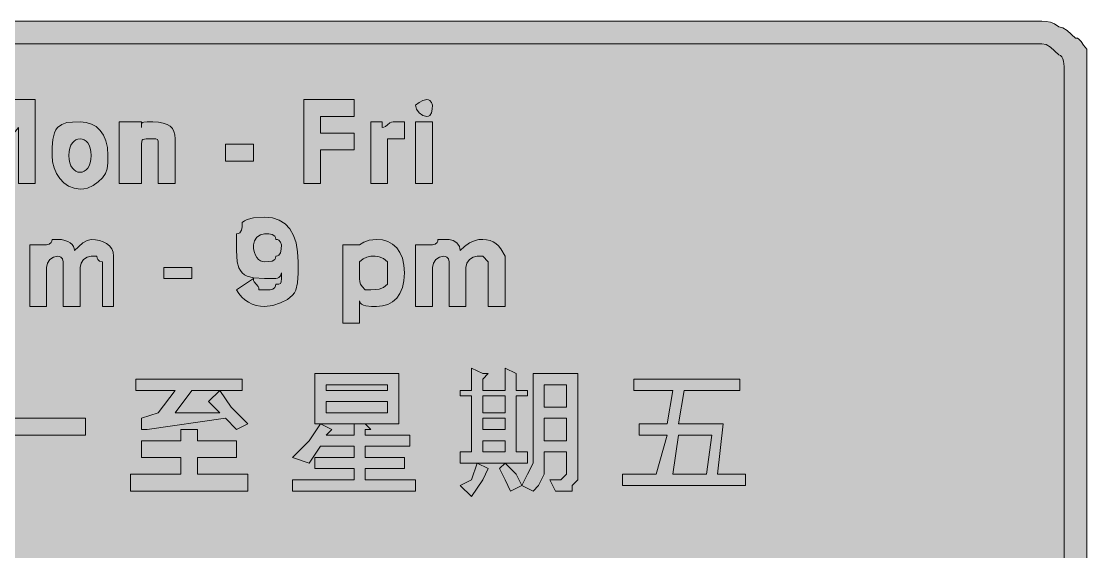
# Model space of a CAD drawing. Header units: metres. Extents: x 91 to 477, y 6 to 264.
# Drawn here: x 248.5 to 477.1, y 150.4 to 264.2 of the extents above; entities that cross this region are included whole.
import ezdxf

# ---------------------------------------------------------------- set-up
doc = ezdxf.new("R2010")
doc.units = ezdxf.units.M
doc.layers.add('FILL_BLACK_000000', color=7, linetype='Continuous', true_color=0x000000)
doc.layers.add('FILL_WHITE_FFFFFF', color=7, linetype='Continuous', true_color=0xffffff)

msp = doc.modelspace()

# ---------------------------------------------------------------- hatches: boundary and pattern name
at = {"layer": 'FILL_BLACK_000000', "true_color": 0x000000}
h = msp.add_hatch(color=7, dxfattribs=at)
h.dxf.hatch_style = 1
h.paths.add_polyline_path([(468.39, 264.22), (469.29, 264.09), (470.19, 263.73), (471.09, 263.04), (471.99, 262.83), (472.89, 262.29), (474.69, 260.64), (475.09, 260.59), (475.4, 260.43), (475.89, 259.89), (476.38, 259.12), (477.09, 258.24), (477.09, 253.44), (477.09, 17.04), (477.05, 15.24), (476.79, 13.44), (476.5, 12.54), (476.08, 11.64), (475.48, 10.74), (474.69, 9.84), (472.89, 8.19), (471.99, 7.65), (471.09, 7.44), (470.19, 6.75), (469.29, 6.39), (468.39, 6.26), (467.49, 6.24), (101.49, 6.24), (100.59, 6.3), (99.69, 6.46), (98.79, 6.75), (97.89, 7.14), (96.09, 8.26), (94.29, 9.84), (92.64, 11.64), (92.1, 12.54), (91.89, 13.44), (91.2, 14.34), (90.84, 15.24), (90.71, 16.14), (90.69, 17.04), (90.69, 253.44), (90.75, 254.39), (90.91, 255.41), (91.2, 256.46), (91.59, 257.49), (92.1, 258.47), (92.71, 259.35), (93.45, 260.08), (94.29, 260.64), (96.09, 262.29), (96.99, 262.83), (97.89, 263.04), (98.79, 263.73), (99.69, 264.09), (100.59, 264.22), (101.49, 264.24), (467.49, 264.24), (468.39, 264.22)])
h.paths.add_polyline_path([(99.69, 258.69), (97.89, 257.04), (97.49, 256.93), (97.2, 256.65), (96.98, 256.22), (96.84, 255.69), (96.71, 254.51), (96.69, 253.44), (96.69, 17.04), (96.71, 16.14), (96.84, 15.24), (97.2, 14.34), (97.89, 13.44), (98.79, 12.75), (99.69, 12.39), (100.59, 12.26), (101.49, 12.24), (467.49, 12.24), (468.69, 12.24), (469.4, 12.26), (469.89, 12.39), (470.38, 12.75), (471.09, 13.44), (471.78, 14.34), (472.14, 15.24), (472.27, 16.14), (472.29, 17.04), (472.29, 253.44), (472.27, 254.51), (472.14, 255.69), (472, 256.22), (471.78, 256.65), (471.49, 256.93), (471.09, 257.04), (469.29, 258.69), (468.39, 259.23), (467.49, 259.44), (101.49, 259.44), (100.59, 259.23), (99.69, 258.69)], flags=16)
h = msp.add_hatch(color=7, dxfattribs=at)
h.dxf.hatch_style = 1
h.paths.add_polyline_path([(235.89, 241.44), (235.89, 229.44), (232.29, 229.44), (232.29, 247.44), (237.09, 247.44), (241.89, 240.24), (246.69, 247.44), (251.49, 247.44), (251.49, 229.44), (247.89, 229.44), (247.89, 241.44), (241.89, 234.24), (235.89, 241.44)])
h = msp.add_hatch(color=7, dxfattribs=at)
h.dxf.hatch_style = 1
h.paths.add_polyline_path([(312.69, 229.44), (309.09, 229.44), (309.09, 247.44), (319.89, 247.44), (319.89, 243.84), (312.69, 243.84), (312.69, 240.24), (319.89, 240.24), (319.89, 236.64), (312.69, 236.64), (312.69, 229.44)])
h = msp.add_hatch(color=7, dxfattribs=at)
h.dxf.hatch_style = 1
h.paths.add_polyline_path([(336.67, 245.36), (336.54, 244.59), (336.18, 244.05), (335.89, 243.89), (335.49, 243.84), (334.61, 244.05), (333.84, 244.59), (333.3, 245.36), (333.09, 246.24), (333.84, 246.84), (334.61, 247.25), (335.49, 247.44), (335.89, 247.39), (336.18, 247.25), (336.54, 246.84), (336.69, 246.24), (336.67, 245.36)])
h = msp.add_hatch(color=7, dxfattribs=at)
h.dxf.hatch_style = 1
h.paths.add_polyline_path([(266.94, 232.59), (266.58, 231.56), (265.89, 230.64), (264.97, 229.76), (263.94, 228.99), (262.68, 228.45), (261.94, 228.29), (261.09, 228.24), (259.8, 228.4), (258.63, 228.86), (257.61, 229.57), (256.74, 230.49), (256.04, 231.58), (255.52, 232.8), (255.2, 234.1), (255.09, 235.44), (255.11, 237.22), (255.24, 238.89), (255.6, 240.33), (255.89, 240.94), (256.29, 241.44), (257.21, 242.13), (258.24, 242.49), (259.5, 242.62), (261.09, 242.64), (262.38, 242.53), (263.55, 242.19), (264.57, 241.63), (265.44, 240.84), (266.14, 239.83), (266.66, 238.59), (266.98, 237.13), (267.09, 235.44), (267.07, 233.85), (266.94, 232.59)])
h.paths.add_polyline_path([(263.28, 237.01), (263.05, 237.63), (262.74, 238.14), (262.38, 238.53), (261.97, 238.81), (261.54, 238.98), (261.09, 239.04), (260.64, 238.98), (260.21, 238.81), (259.8, 238.53), (259.44, 238.14), (259.13, 237.63), (258.9, 237.01), (258.74, 236.28), (258.69, 235.44), (258.74, 234.6), (258.9, 233.86), (259.13, 233.25), (259.44, 232.74), (259.8, 232.35), (260.21, 232.06), (260.64, 231.9), (261.09, 231.84), (261.54, 231.9), (261.97, 232.06), (262.38, 232.35), (262.74, 232.74), (263.05, 233.25), (263.28, 233.86), (263.44, 234.6), (263.49, 235.44), (263.44, 236.28), (263.28, 237.01)], flags=16)
h = msp.add_hatch(color=7, dxfattribs=at)
h.dxf.hatch_style = 1
h.paths.add_polyline_path([(277.89, 229.44), (277.89, 236.64), (277.89, 237.84), (277.87, 238.53), (277.74, 238.89), (277.38, 239.02), (276.69, 239.04), (275.3, 239.02), (274.59, 238.89), (274.42, 238.75), (274.33, 238.53), (274.29, 237.84), (274.29, 229.44), (269.49, 229.44), (269.49, 242.64), (274.29, 242.64), (274.29, 241.44), (274.31, 242.13), (274.44, 242.49), (274.8, 242.62), (275.49, 242.64), (276.69, 242.64), (277.93, 242.58), (278.96, 242.41), (279.79, 242.13), (280.44, 241.74), (280.92, 241.23), (281.25, 240.61), (281.43, 239.88), (281.49, 239.04), (281.49, 237.84), (281.49, 229.44), (277.89, 229.44)])
h = msp.add_hatch(color=7, dxfattribs=at)
h.dxf.hatch_style = 1
h.paths.add_polyline_path([(323.49, 242.64), (325.89, 242.64), (325.89, 241.44), (326.29, 241.49), (326.6, 241.63), (327.09, 242.04), (327.58, 242.45), (327.89, 242.59), (328.29, 242.64), (330.69, 242.64), (330.69, 239.04), (327.09, 239.04), (327.09, 236.64), (327.09, 229.44), (323.49, 229.44), (323.49, 242.64)])
h = msp.add_hatch(color=7, dxfattribs=at)
h.dxf.hatch_style = 1
h.paths.add_polyline_path([(333.09, 229.44), (333.09, 242.64), (336.69, 242.64), (336.69, 229.44), (333.09, 229.44)])
h = msp.add_hatch(color=7, dxfattribs=at)
h.dxf.hatch_style = 1
h.paths.add_polyline_path([(298.29, 234.24), (292.29, 234.24), (292.29, 237.84), (298.29, 237.84), (298.29, 234.24)])
h = msp.add_hatch(color=7, dxfattribs=at)
h.dxf.hatch_style = 1
h.paths.add_polyline_path([(298.34, 208.64), (298.48, 208.33), (298.89, 207.84), (299.3, 207.35), (299.44, 207.04), (299.49, 206.64), (301.89, 206.64), (302.49, 206.79), (302.9, 207.15), (303.04, 207.44), (303.09, 207.84), (303.78, 207.86), (304.14, 207.99), (304.27, 208.35), (304.29, 209.04), (304.29, 210.24), (304.14, 209.64), (303.78, 209.23), (303.49, 209.09), (303.09, 209.04), (300.69, 209.04), (298.29, 209.19), (296.98, 209.55), (296.39, 209.84), (295.89, 210.24), (295.49, 210.74), (295.2, 211.33), (294.84, 212.64), (294.69, 215.04), (294.69, 216.24), (294.69, 218.64), (295.09, 218.69), (295.38, 218.85), (295.74, 219.39), (295.87, 220.16), (295.89, 221.04), (296.39, 221.44), (296.98, 221.73), (298.29, 222.09), (300.69, 222.24), (302.38, 222.07), (303.84, 221.58), (305.08, 220.78), (306.09, 219.69), (306.88, 218.31), (307.44, 216.67), (307.78, 214.78), (307.89, 212.64), (307.87, 210.16), (307.74, 208.14), (307.38, 206.56), (307.09, 205.95), (306.69, 205.44), (305.58, 204.56), (304.14, 203.79), (302.47, 203.25), (300.69, 203.04), (299.79, 203.1), (298.91, 203.26), (298.05, 203.55), (297.24, 203.94), (296.48, 204.45), (295.8, 205.06), (295.19, 205.8), (294.69, 206.64), (298.29, 209.04), (298.34, 208.64)])
h.paths.add_polyline_path([(299.04, 217.89), (298.5, 217.12), (298.29, 216.24), (298.34, 215.4), (298.5, 214.66), (298.73, 214.05), (299.04, 213.54), (299.4, 213.15), (299.81, 212.86), (300.24, 212.7), (300.69, 212.64), (301.57, 212.66), (302.34, 212.79), (302.88, 213.15), (303.04, 213.44), (303.09, 213.84), (303.49, 213.89), (303.78, 214.05), (304.14, 214.59), (304.27, 215.36), (304.29, 216.24), (304.14, 216.84), (303.78, 217.25), (303.49, 217.39), (303.09, 217.44), (303.04, 217.84), (302.88, 218.13), (302.34, 218.49), (301.57, 218.62), (300.69, 218.64), (299.81, 218.43), (299.04, 217.89)], flags=16)
h = msp.add_hatch(color=7, dxfattribs=at)
h.dxf.hatch_style = 1
h.paths.add_polyline_path([(262.61, 213.63), (261.84, 213.09), (261.3, 212.32), (261.09, 211.44), (261.09, 203.04), (257.49, 203.04), (257.49, 212.64), (257.34, 213.24), (256.98, 213.65), (256.69, 213.79), (256.29, 213.84), (255.41, 213.63), (254.64, 213.09), (254.1, 212.32), (253.89, 211.44), (253.89, 203.04), (250.29, 203.04), (250.29, 216.24), (253.89, 216.24), (254.49, 216.39), (254.9, 216.75), (255.04, 217.04), (255.09, 217.44), (256.29, 217.44), (257.13, 217.39), (257.86, 217.23), (258.48, 217), (258.99, 216.69), (259.38, 216.33), (259.66, 215.92), (259.83, 215.49), (259.89, 215.04), (261.69, 216.69), (262.59, 217.23), (263.49, 217.44), (264.39, 217.38), (265.25, 217.21), (266.06, 216.93), (266.79, 216.54), (267.4, 216.03), (267.88, 215.41), (268.18, 214.68), (268.29, 213.84), (268.29, 212.64), (268.29, 203.04), (265.89, 203.04), (265.89, 212.64), (265.29, 212.79), (264.88, 213.15), (264.74, 213.44), (264.69, 213.84), (263.49, 213.84), (262.61, 213.63)])
h = msp.add_hatch(color=7, dxfattribs=at)
h.dxf.hatch_style = 1
h.paths.add_polyline_path([(330.26, 207.09), (329.74, 205.85), (329.04, 204.84), (328.17, 204.05), (327.15, 203.49), (325.98, 203.15), (324.69, 203.04), (323.62, 203.06), (322.44, 203.19), (321.91, 203.33), (321.48, 203.55), (321.2, 203.84), (321.09, 204.24), (321.09, 199.44), (317.49, 199.44), (317.49, 216.24), (321.09, 216.24), (321.99, 216.84), (323.11, 217.25), (324.69, 217.44), (325.98, 217.33), (327.15, 216.99), (328.17, 216.43), (329.04, 215.64), (329.74, 214.63), (330.26, 213.39), (330.58, 211.93), (330.69, 210.24), (330.58, 208.55), (330.26, 207.09)])
h.paths.add_polyline_path([(325.29, 206.79), (326.19, 207.15), (327.09, 207.84), (327.09, 209.04), (327.09, 211.44), (327.09, 212.64), (326.19, 213.33), (325.29, 213.69), (324.39, 213.82), (323.49, 213.84), (322.61, 213.65), (321.84, 213.24), (321.09, 212.64), (321.09, 209.04), (321.11, 208.33), (321.24, 207.84), (321.6, 207.35), (322.29, 206.64), (323.49, 206.64), (324.39, 206.66), (325.29, 206.79)], flags=16)
h = msp.add_hatch(color=7, dxfattribs=at)
h.dxf.hatch_style = 1
h.paths.add_polyline_path([(345.41, 213.63), (344.64, 213.09), (344.1, 212.32), (343.89, 211.44), (343.89, 203.04), (340.29, 203.04), (340.29, 212.64), (340.14, 213.24), (339.78, 213.65), (339.49, 213.79), (339.09, 213.84), (338.21, 213.63), (337.44, 213.09), (336.9, 212.32), (336.69, 211.44), (336.69, 203.04), (333.09, 203.04), (333.09, 216.24), (336.69, 216.24), (337.29, 216.39), (337.7, 216.75), (337.84, 217.04), (337.89, 217.44), (340.29, 217.44), (341.17, 217.23), (341.94, 216.69), (342.48, 215.92), (342.69, 215.04), (343.61, 215.92), (344.64, 216.69), (345.9, 217.23), (346.64, 217.39), (347.49, 217.44), (348.34, 217.38), (349.08, 217.21), (349.75, 216.93), (350.34, 216.54), (350.88, 216.03), (351.37, 215.41), (352.29, 213.84), (352.29, 212.64), (352.29, 203.04), (348.69, 203.04), (348.69, 212.64), (347.49, 213.84), (346.29, 213.84), (345.41, 213.63)])
h = msp.add_hatch(color=7, dxfattribs=at)
h.dxf.hatch_style = 1
h.paths.add_polyline_path([(285.09, 209.04), (279.09, 209.04), (279.09, 211.44), (285.09, 211.44), (285.09, 209.04)])
h = msp.add_hatch(color=7, dxfattribs=at)
h.dxf.hatch_style = 1
h.paths.add_polyline_path([(354.69, 183.84), (354.69, 171.84), (357.09, 171.84), (357.09, 169.44), (342.69, 169.44), (342.69, 171.84), (345.09, 171.84), (345.09, 183.84), (342.69, 183.84), (342.69, 185.04), (345.09, 185.04), (345.09, 189.84), (347.49, 188.64), (348.69, 188.64), (347.49, 187.44), (347.49, 185.04), (352.29, 185.04), (352.29, 189.84), (354.69, 188.64), (354.69, 187.44), (354.69, 185.04), (357.09, 185.04), (357.09, 183.84), (354.69, 183.84)])
h.paths.add_polyline_path([(347.49, 176.64), (352.29, 176.64), (352.29, 179.04), (347.49, 179.04), (347.49, 176.64)], flags=16)
h.paths.add_polyline_path([(347.49, 174.24), (347.49, 171.84), (352.29, 171.84), (352.29, 174.24), (347.49, 174.24)], flags=16)
h.paths.add_polyline_path([(352.29, 183.84), (347.49, 183.84), (347.49, 180.24), (352.29, 180.24), (352.29, 183.84)], flags=16)
h = msp.add_hatch(color=7, dxfattribs=at)
h.dxf.hatch_style = 1
h.paths.add_polyline_path([(311.49, 188.64), (329.49, 188.64), (329.49, 177.84), (311.49, 177.84), (311.49, 188.64)])
h.paths.add_polyline_path([(313.89, 186.24), (313.89, 185.04), (327.09, 185.04), (327.09, 186.24), (313.89, 186.24)], flags=16)
h.paths.add_polyline_path([(327.09, 182.64), (313.89, 182.64), (313.89, 180.24), (327.09, 180.24), (327.09, 182.64)], flags=16)
h = msp.add_hatch(color=7, dxfattribs=at)
h.dxf.hatch_style = 1
h.paths.add_polyline_path([(367.89, 165.84), (366.69, 164.64), (366.69, 163.44), (365.49, 163.44), (363.09, 163.44), (361.89, 165.84), (364.29, 165.84), (365.49, 167.04), (365.49, 171.84), (360.69, 171.84), (360.69, 169.44), (360.69, 167.04), (359.49, 164.64), (358.29, 163.44), (355.89, 164.64), (357.09, 167.04), (358.29, 169.44), (358.29, 173.04), (358.29, 176.64), (358.29, 188.64), (367.89, 188.64), (367.89, 167.04), (367.89, 165.84)])
h.paths.add_polyline_path([(360.69, 179.04), (360.69, 174.24), (365.49, 174.24), (365.49, 179.04), (360.69, 179.04)], flags=16)
h.paths.add_polyline_path([(365.49, 186.24), (360.69, 186.24), (360.69, 181.44), (365.49, 181.44), (365.49, 186.24)], flags=16)
h = msp.add_hatch(color=7, dxfattribs=at)
h.dxf.hatch_style = 1
h.paths.add_polyline_path([(297.09, 177.84), (294.69, 176.64), (292.29, 179.04), (275.49, 176.64), (274.29, 176.64), (274.29, 179.04), (277.89, 180.24), (281.49, 185.04), (273.09, 185.04), (273.09, 187.44), (295.89, 187.44), (295.89, 185.04), (291.09, 185.04), (293.49, 181.44), (297.09, 177.84)])
h.paths.add_polyline_path([(285.09, 185.04), (281.49, 180.24), (291.09, 180.24), (288.69, 182.64), (291.09, 185.04), (285.09, 185.04)], flags=16)
h = msp.add_hatch(color=7, dxfattribs=at)
h.dxf.hatch_style = 1
h.paths.add_polyline_path([(402.69, 185.04), (390.69, 185.04), (389.49, 177.84), (399.09, 177.84), (397.89, 167.04), (403.89, 167.04), (403.89, 164.64), (377.49, 164.64), (377.49, 167.04), (384.69, 167.04), (387.09, 175.44), (381.09, 175.44), (381.09, 177.84), (387.09, 177.84), (388.29, 185.04), (379.89, 185.04), (379.89, 187.44), (402.69, 187.44), (402.69, 185.04)])
h.paths.add_polyline_path([(396.69, 175.44), (389.49, 175.44), (388.29, 167.04), (395.49, 167.04), (396.69, 175.44)], flags=16)
h = msp.add_hatch(color=7, dxfattribs=at)
h.dxf.hatch_style = 1
h.paths.add_polyline_path([(262.29, 179.04), (262.29, 175.44), (235.89, 175.44), (235.89, 179.04), (262.29, 179.04)])
h = msp.add_hatch(color=7, dxfattribs=at)
h.dxf.hatch_style = 1
h.paths.add_polyline_path([(271.89, 167.04), (282.69, 167.04), (282.69, 170.64), (274.29, 170.64), (274.29, 174.24), (282.69, 174.24), (282.69, 176.64), (286.29, 176.64), (286.29, 175.44), (286.29, 174.24), (294.69, 174.24), (294.69, 170.64), (286.29, 170.64), (286.29, 167.04), (297.09, 167.04), (297.09, 163.44), (271.89, 163.44), (271.89, 167.04)])
h = msp.add_hatch(color=7, dxfattribs=at)
h.dxf.hatch_style = 1
h.paths.add_polyline_path([(313.89, 175.44), (319.89, 175.44), (319.89, 177.84), (322.29, 177.84), (323.49, 176.64), (322.29, 176.64), (322.29, 175.44), (331.89, 175.44), (331.89, 173.04), (322.29, 173.04), (322.29, 170.64), (330.69, 170.64), (330.69, 168.24), (322.29, 168.24), (322.29, 165.84), (333.09, 165.84), (333.09, 163.44), (306.69, 163.44), (306.69, 165.84), (319.89, 165.84), (319.89, 168.24), (311.49, 168.24), (311.49, 170.64), (319.89, 170.64), (319.89, 173.04), (312.69, 173.04), (310.29, 169.44), (306.69, 170.64), (310.29, 174.24), (312.69, 177.84), (315.09, 176.64), (313.89, 175.44)])
h = msp.add_hatch(color=7, dxfattribs=at)
h.dxf.hatch_style = 1
h.paths.add_polyline_path([(345.09, 165.84), (346.29, 169.44), (348.69, 168.24), (347.49, 165.84), (345.09, 162.24), (342.69, 164.64), (345.09, 165.84)])
h = msp.add_hatch(color=7, dxfattribs=at)
h.dxf.hatch_style = 1
h.paths.add_polyline_path([(354.69, 167.04), (355.89, 164.64), (353.49, 163.44), (352.29, 165.84), (351.09, 168.24), (352.29, 169.44), (354.69, 167.04)])
at = {"layer": 'FILL_WHITE_FFFFFF', "true_color": 0xffffff}
h = msp.add_hatch(color=7, dxfattribs=at)
h.dxf.hatch_style = 1
h.paths.add_polyline_path([(467.49, 259.44), (468.39, 259.23), (469.29, 258.69), (471.09, 257.04), (471.49, 256.93), (471.78, 256.65), (472, 256.22), (472.14, 255.69), (472.27, 254.51), (472.29, 253.44), (472.29, 17.04), (472.29, 14.64), (471.89, 14.59), (471.6, 14.45), (471.24, 14.04), (471.09, 13.44), (470.38, 12.75), (469.89, 12.39), (469.4, 12.26), (468.69, 12.24), (467.49, 12.24), (101.49, 12.24), (100.59, 12.26), (99.69, 12.39), (98.79, 12.75), (97.89, 13.44), (97.2, 14.34), (96.84, 15.24), (96.71, 16.14), (96.69, 17.04), (96.69, 253.44), (96.8, 254.73), (97.1, 255.9), (97.58, 256.92), (98.19, 257.79), (98.92, 258.49), (99.73, 259.01), (100.59, 259.33), (101.49, 259.44), (467.49, 259.44)])

# ---------------------------------------------------------------- linework, layer by layer
at = {"layer": 'FILL_BLACK_000000', "lineweight": 0, "true_color": 0x000000}
for points in [[(101.49, 264.24), (467.49, 264.24), (468.39, 264.22), (469.29, 264.09), (470.19, 263.73), (471.09, 263.04), (471.99, 262.83), (472.89, 262.29), (474.69, 260.64), (475.09, 260.59), (475.4, 260.43), (475.89, 259.89), (476.38, 259.12), (477.09, 258.24), (477.09, 253.44), (477.09, 17.04)], [(101.49, 12.24), (467.49, 12.24), (468.69, 12.24), (469.4, 12.26), (469.89, 12.39), (470.38, 12.75), (471.09, 13.44), (471.78, 14.34), (472.14, 15.24), (472.27, 16.14), (472.29, 17.04), (472.29, 253.44), (472.27, 254.51), (472.14, 255.69), (472, 256.22), (471.78, 256.65), (471.49, 256.93), (471.09, 257.04), (469.29, 258.69), (468.39, 259.23), (467.49, 259.44), (101.49, 259.44)]]:
    msp.add_lwpolyline(points, dxfattribs=at)
for points in [[(235.89, 241.44), (235.89, 229.44), (232.29, 229.44), (232.29, 247.44), (237.09, 247.44), (241.89, 240.24), (246.69, 247.44), (251.49, 247.44), (251.49, 229.44), (247.89, 229.44), (247.89, 241.44), (241.89, 234.24)], [(312.69, 229.44), (309.09, 229.44), (309.09, 247.44), (319.89, 247.44), (319.89, 243.84), (312.69, 243.84), (312.69, 240.24), (319.89, 240.24), (319.89, 236.64), (312.69, 236.64)], [(336.67, 245.36), (336.54, 244.59), (336.18, 244.05), (335.89, 243.89), (335.49, 243.84), (334.61, 244.05), (333.84, 244.59), (333.3, 245.36), (333.09, 246.24), (333.84, 246.84), (334.61, 247.25), (335.49, 247.44), (335.89, 247.39), (336.18, 247.25), (336.54, 246.84), (336.69, 246.24)], [(266.94, 232.59), (266.58, 231.56), (265.89, 230.64), (264.97, 229.76), (263.94, 228.99), (262.68, 228.45), (261.94, 228.29), (261.09, 228.24), (259.8, 228.4), (258.63, 228.86), (257.61, 229.57), (256.74, 230.49), (256.04, 231.58), (255.52, 232.8), (255.2, 234.1), (255.09, 235.44), (255.11, 237.22), (255.24, 238.89), (255.6, 240.33), (255.89, 240.94), (256.29, 241.44), (257.21, 242.13), (258.24, 242.49), (259.5, 242.62), (261.09, 242.64), (262.38, 242.53), (263.55, 242.19), (264.57, 241.63), (265.44, 240.84), (266.14, 239.83), (266.66, 238.59), (266.98, 237.13), (267.09, 235.44), (267.07, 233.85)], [(277.89, 229.44), (277.89, 236.64), (277.89, 237.84), (277.87, 238.53), (277.74, 238.89), (277.38, 239.02), (276.69, 239.04), (275.3, 239.02), (274.59, 238.89), (274.42, 238.75), (274.33, 238.53), (274.29, 237.84), (274.29, 229.44), (269.49, 229.44), (269.49, 242.64), (274.29, 242.64), (274.29, 241.44), (274.31, 242.13), (274.44, 242.49), (274.8, 242.62), (275.49, 242.64), (276.69, 242.64), (277.93, 242.58), (278.96, 242.41), (279.79, 242.13), (280.44, 241.74), (280.92, 241.23), (281.25, 240.61), (281.43, 239.88), (281.49, 239.04), (281.49, 237.84), (281.49, 229.44)], [(323.49, 242.64), (325.89, 242.64), (325.89, 241.44), (326.29, 241.49), (326.6, 241.63), (327.09, 242.04), (327.58, 242.45), (327.89, 242.59), (328.29, 242.64), (330.69, 242.64), (330.69, 239.04), (327.09, 239.04), (327.09, 236.64), (327.09, 229.44), (323.49, 229.44)], [(333.09, 229.44), (333.09, 242.64), (336.69, 242.64), (336.69, 229.44)], [(263.28, 237.01), (263.05, 237.63), (262.74, 238.14), (262.38, 238.53), (261.97, 238.81), (261.54, 238.98), (261.09, 239.04), (260.64, 238.98), (260.21, 238.81), (259.8, 238.53), (259.44, 238.14), (259.13, 237.63), (258.9, 237.01), (258.74, 236.28), (258.69, 235.44), (258.74, 234.6), (258.9, 233.86), (259.13, 233.25), (259.44, 232.74), (259.8, 232.35), (260.21, 232.06), (260.64, 231.9), (261.09, 231.84), (261.54, 231.9), (261.97, 232.06), (262.38, 232.35), (262.74, 232.74), (263.05, 233.25), (263.28, 233.86), (263.44, 234.6), (263.49, 235.44), (263.44, 236.28)], [(298.29, 234.24), (292.29, 234.24), (292.29, 237.84), (298.29, 237.84)], [(298.34, 208.64), (298.48, 208.33), (298.89, 207.84), (299.3, 207.35), (299.44, 207.04), (299.49, 206.64), (301.89, 206.64), (302.49, 206.79), (302.9, 207.15), (303.04, 207.44), (303.09, 207.84), (303.78, 207.86), (304.14, 207.99), (304.27, 208.35), (304.29, 209.04), (304.29, 210.24), (304.14, 209.64), (303.78, 209.23), (303.49, 209.09), (303.09, 209.04), (300.69, 209.04), (298.29, 209.19), (296.98, 209.55), (296.39, 209.84), (295.89, 210.24), (295.49, 210.74), (295.2, 211.33), (294.84, 212.64), (294.69, 215.04), (294.69, 216.24), (294.69, 218.64), (295.09, 218.69), (295.38, 218.85), (295.74, 219.39), (295.87, 220.16), (295.89, 221.04), (296.39, 221.44), (296.98, 221.73), (298.29, 222.09), (300.69, 222.24), (302.38, 222.07), (303.84, 221.58), (305.08, 220.78), (306.09, 219.69), (306.88, 218.31), (307.44, 216.67), (307.78, 214.78), (307.89, 212.64), (307.87, 210.16), (307.74, 208.14), (307.38, 206.56), (307.09, 205.95), (306.69, 205.44), (305.58, 204.56), (304.14, 203.79), (302.47, 203.25), (300.69, 203.04), (299.79, 203.1), (298.91, 203.26), (298.05, 203.55), (297.24, 203.94), (296.48, 204.45), (295.8, 205.06), (295.19, 205.8), (294.69, 206.64), (298.29, 209.04)], [(262.61, 213.63), (261.84, 213.09), (261.3, 212.32), (261.09, 211.44), (261.09, 203.04), (257.49, 203.04), (257.49, 212.64), (257.34, 213.24), (256.98, 213.65), (256.69, 213.79), (256.29, 213.84), (255.41, 213.63), (254.64, 213.09), (254.1, 212.32), (253.89, 211.44), (253.89, 203.04), (250.29, 203.04), (250.29, 216.24), (253.89, 216.24), (254.49, 216.39), (254.9, 216.75), (255.04, 217.04), (255.09, 217.44), (256.29, 217.44), (257.13, 217.39), (257.86, 217.23), (258.48, 217), (258.99, 216.69), (259.38, 216.33), (259.66, 215.92), (259.83, 215.49), (259.89, 215.04), (261.69, 216.69), (262.59, 217.23), (263.49, 217.44), (264.39, 217.38), (265.25, 217.21), (266.06, 216.93), (266.79, 216.54), (267.4, 216.03), (267.88, 215.41), (268.18, 214.68), (268.29, 213.84), (268.29, 212.64), (268.29, 203.04), (265.89, 203.04), (265.89, 212.64), (265.29, 212.79), (264.88, 213.15), (264.74, 213.44), (264.69, 213.84), (263.49, 213.84)], [(299.04, 217.89), (298.5, 217.12), (298.29, 216.24), (298.34, 215.4), (298.5, 214.66), (298.73, 214.05), (299.04, 213.54), (299.4, 213.15), (299.81, 212.86), (300.24, 212.7), (300.69, 212.64), (301.57, 212.66), (302.34, 212.79), (302.88, 213.15), (303.04, 213.44), (303.09, 213.84), (303.49, 213.89), (303.78, 214.05), (304.14, 214.59), (304.27, 215.36), (304.29, 216.24), (304.14, 216.84), (303.78, 217.25), (303.49, 217.39), (303.09, 217.44), (303.04, 217.84), (302.88, 218.13), (302.34, 218.49), (301.57, 218.62), (300.69, 218.64), (299.81, 218.43)], [(330.26, 207.09), (329.74, 205.85), (329.04, 204.84), (328.17, 204.05), (327.15, 203.49), (325.98, 203.15), (324.69, 203.04), (323.62, 203.06), (322.44, 203.19), (321.91, 203.33), (321.48, 203.55), (321.2, 203.84), (321.09, 204.24), (321.09, 199.44), (317.49, 199.44), (317.49, 216.24), (321.09, 216.24), (321.99, 216.84), (323.11, 217.25), (324.69, 217.44), (325.98, 217.33), (327.15, 216.99), (328.17, 216.43), (329.04, 215.64), (329.74, 214.63), (330.26, 213.39), (330.58, 211.93), (330.69, 210.24), (330.58, 208.55)], [(345.41, 213.63), (344.64, 213.09), (344.1, 212.32), (343.89, 211.44), (343.89, 203.04), (340.29, 203.04), (340.29, 212.64), (340.14, 213.24), (339.78, 213.65), (339.49, 213.79), (339.09, 213.84), (338.21, 213.63), (337.44, 213.09), (336.9, 212.32), (336.69, 211.44), (336.69, 203.04), (333.09, 203.04), (333.09, 216.24), (336.69, 216.24), (337.29, 216.39), (337.7, 216.75), (337.84, 217.04), (337.89, 217.44), (340.29, 217.44), (341.17, 217.23), (341.94, 216.69), (342.48, 215.92), (342.69, 215.04), (343.61, 215.92), (344.64, 216.69), (345.9, 217.23), (346.64, 217.39), (347.49, 217.44), (348.34, 217.38), (349.08, 217.21), (349.75, 216.93), (350.34, 216.54), (350.88, 216.03), (351.37, 215.41), (352.29, 213.84), (352.29, 212.64), (352.29, 203.04), (348.69, 203.04), (348.69, 212.64), (347.49, 213.84), (346.29, 213.84)], [(325.29, 206.79), (326.19, 207.15), (327.09, 207.84), (327.09, 209.04), (327.09, 211.44), (327.09, 212.64), (326.19, 213.33), (325.29, 213.69), (324.39, 213.82), (323.49, 213.84), (322.61, 213.65), (321.84, 213.24), (321.09, 212.64), (321.09, 209.04), (321.11, 208.33), (321.24, 207.84), (321.6, 207.35), (322.29, 206.64), (323.49, 206.64), (324.39, 206.66)], [(285.09, 209.04), (279.09, 209.04), (279.09, 211.44), (285.09, 211.44)], [(354.69, 183.84), (354.69, 171.84), (357.09, 171.84), (357.09, 169.44), (342.69, 169.44), (342.69, 171.84), (345.09, 171.84), (345.09, 183.84), (342.69, 183.84), (342.69, 185.04), (345.09, 185.04), (345.09, 189.84), (347.49, 188.64), (348.69, 188.64), (347.49, 187.44), (347.49, 185.04), (352.29, 185.04), (352.29, 189.84), (354.69, 188.64), (354.69, 187.44), (354.69, 185.04), (357.09, 185.04), (357.09, 183.84)], [(311.49, 188.64), (329.49, 188.64), (329.49, 177.84), (311.49, 177.84)], [(367.89, 165.84), (366.69, 164.64), (366.69, 163.44), (365.49, 163.44), (363.09, 163.44), (361.89, 165.84), (364.29, 165.84), (365.49, 167.04), (365.49, 171.84), (360.69, 171.84), (360.69, 169.44), (360.69, 167.04), (359.49, 164.64), (358.29, 163.44), (355.89, 164.64), (357.09, 167.04), (358.29, 169.44), (358.29, 173.04), (358.29, 176.64), (358.29, 188.64), (367.89, 188.64), (367.89, 167.04)], [(297.09, 177.84), (294.69, 176.64), (292.29, 179.04), (275.49, 176.64), (274.29, 176.64), (274.29, 179.04), (277.89, 180.24), (281.49, 185.04), (273.09, 185.04), (273.09, 187.44), (295.89, 187.44), (295.89, 185.04), (291.09, 185.04), (293.49, 181.44)], [(313.89, 186.24), (313.89, 185.04), (327.09, 185.04), (327.09, 186.24)], [(365.49, 186.24), (360.69, 186.24), (360.69, 181.44), (365.49, 181.44)], [(402.69, 185.04), (390.69, 185.04), (389.49, 177.84), (399.09, 177.84), (397.89, 167.04), (403.89, 167.04), (403.89, 164.64), (377.49, 164.64), (377.49, 167.04), (384.69, 167.04), (387.09, 175.44), (381.09, 175.44), (381.09, 177.84), (387.09, 177.84), (388.29, 185.04), (379.89, 185.04), (379.89, 187.44), (402.69, 187.44)], [(285.09, 185.04), (281.49, 180.24), (291.09, 180.24), (288.69, 182.64), (291.09, 185.04)], [(352.29, 183.84), (347.49, 183.84), (347.49, 180.24), (352.29, 180.24)], [(327.09, 182.64), (313.89, 182.64), (313.89, 180.24), (327.09, 180.24)], [(262.29, 179.04), (262.29, 175.44), (235.89, 175.44), (235.89, 179.04)], [(347.49, 176.64), (352.29, 176.64), (352.29, 179.04), (347.49, 179.04)], [(360.69, 179.04), (360.69, 174.24), (365.49, 174.24), (365.49, 179.04)], [(271.89, 167.04), (282.69, 167.04), (282.69, 170.64), (274.29, 170.64), (274.29, 174.24), (282.69, 174.24), (282.69, 176.64), (286.29, 176.64), (286.29, 175.44), (286.29, 174.24), (294.69, 174.24), (294.69, 170.64), (286.29, 170.64), (286.29, 167.04), (297.09, 167.04), (297.09, 163.44), (271.89, 163.44)], [(313.89, 175.44), (319.89, 175.44), (319.89, 177.84), (322.29, 177.84), (323.49, 176.64), (322.29, 176.64), (322.29, 175.44), (331.89, 175.44), (331.89, 173.04), (322.29, 173.04), (322.29, 170.64), (330.69, 170.64), (330.69, 168.24), (322.29, 168.24), (322.29, 165.84), (333.09, 165.84), (333.09, 163.44), (306.69, 163.44), (306.69, 165.84), (319.89, 165.84), (319.89, 168.24), (311.49, 168.24), (311.49, 170.64), (319.89, 170.64), (319.89, 173.04), (312.69, 173.04), (310.29, 169.44), (306.69, 170.64), (310.29, 174.24), (312.69, 177.84), (315.09, 176.64)], [(347.49, 174.24), (347.49, 171.84), (352.29, 171.84), (352.29, 174.24)], [(396.69, 175.44), (389.49, 175.44), (388.29, 167.04), (395.49, 167.04)], [(345.09, 165.84), (346.29, 169.44), (348.69, 168.24), (347.49, 165.84), (345.09, 162.24), (342.69, 164.64)], [(354.69, 167.04), (355.89, 164.64), (353.49, 163.44), (352.29, 165.84), (351.09, 168.24), (352.29, 169.44)]]:
    msp.add_lwpolyline(points, close=True, dxfattribs=at)
at = {"layer": 'FILL_WHITE_FFFFFF', "lineweight": 0, "true_color": 0xffffff}
msp.add_lwpolyline([(101.49, 259.44), (467.49, 259.44), (468.39, 259.23), (469.29, 258.69), (471.09, 257.04), (471.49, 256.93), (471.78, 256.65), (472, 256.22), (472.14, 255.69), (472.27, 254.51), (472.29, 253.44), (472.29, 17.04), (472.29, 14.64), (471.89, 14.59), (471.6, 14.45), (471.24, 14.04), (471.09, 13.44), (470.38, 12.75), (469.89, 12.39), (469.4, 12.26), (468.69, 12.24), (467.49, 12.24), (101.49, 12.24)], dxfattribs=at)

doc.saveas('drawing.dxf')
